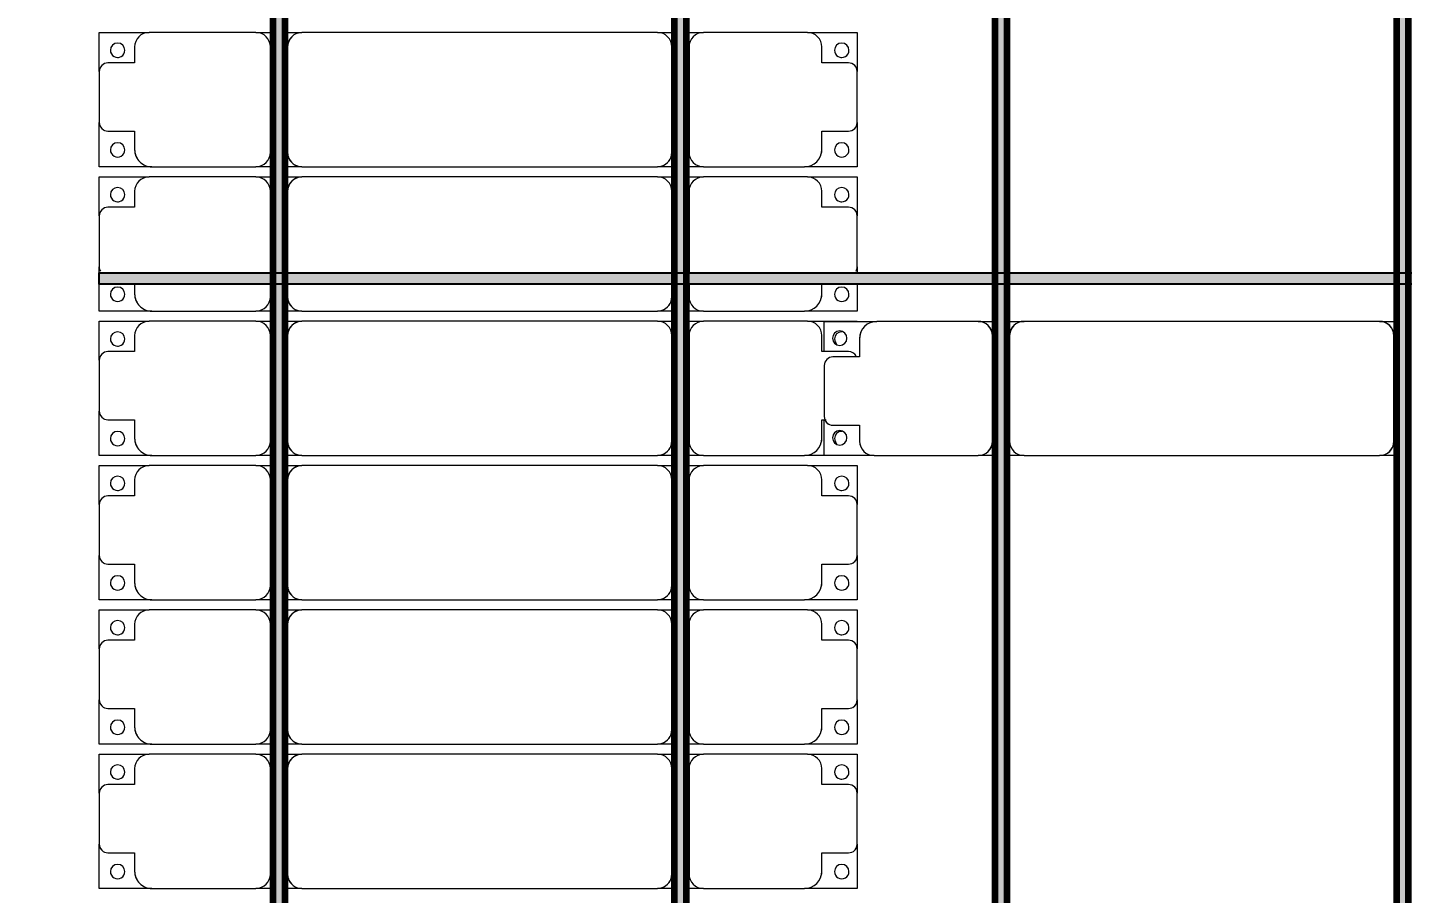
# Model space of a CAD drawing. Header units: millimetres. Extents: x 312848 to 517332, y -142134 to -35114.
# Drawn here: x 324284 to 329045, y -67078 to -64078 of the extents above; entities that cross this region are included whole.
import ezdxf

# ---------------------------------------------------------------- set-up
doc = ezdxf.new("R2010")
doc.units = ezdxf.units.MM
for name, color, linetype, lineweight in [('A-ANNO-DIMS', 211, 'Continuous', 9), ('A-ANNO-DIMS-500', 211, 'Continuous', 9), ('A-GENM', 13, 'Continuous', 9), ('S-BEAM', 12, 'Continuous', 9)]:
    doc.layers.add(name, color=color, linetype=linetype, lineweight=lineweight)
doc.styles.add('Trebuchet MS', font='trebuc.ttf', dxfattribs={"width": 0.8, "height": 1500})
doc.dimstyles.new('Arc_Length_-_3mm_Trebuchet_MS_3', dxfattribs={"dimscale": 304.8, "dimtxt": 1546.42636, "dimasz": 1.64042, "dimexe": 2.46063, "dimexo": 2.46063, "dimgap": 0.492126, "dimtad": 1, "dimdec": 0, "dimrnd": 10, "dimzin": 0, "dimdsep": 46, "dimtxsty": 'Trebuchet MS', "dimblk1": 'OBLIQUE', "dimblk2": 'OBLIQUE', "dimsah": 1, "dimcen": 0.09, "dimdle": 1.64042, "dimazin": 0, "dimtfac": 1, "dimtdec": 4, "dimtix": 1, "dimtmove": 0, "dimatfit": 3, "dimfxl": 1, "dimtvp": 1, "dimtfill": 1, "dimtolj": 1, "dimtzin": 0, "dimarcsym": 2})

# ---------------------------------------------------------------- blocks, each defined once
blk = doc.blocks.new('Dai phao do pin - DẢI PHAO ĐỠ PIN-V1-KHUNG KẾT CẤU BÈ PIN 3')
at = {"layer": 'A-GENM', "color": 7}
for p, q in [((-1312.2, 241.6), (-1129.7, 241.6)), ((-1312.2, 136.9), (-1312.2, 241.6)), ((-779.7, 241.6), (-1129.7, 241.6)), ((-779.7, 241.6), (-720, 241.6)), ((-680, 241.6), (-620.3, 241.6)), ((610.3, 241.6), (-620.3, 241.6)), ((610.3, 241.6), (670, 241.6)), ((-729.7, -173.4), (-729.7, 191.6)), ((-670.3, 191.6), (-670.3, -173.4)), ((660.3, -173.4), (660.3, 191.6)), ((-1189.7, 181.6), (-1189.7, 118.2)), ((-1189.7, 118.2), (-1282.2, 118.2)), ((-1312.2, 88.2), (-1312.2, -88.2)), ((-1312.2, -223.4), (-1312.2, -99.5)), ((-1282.2, -118.2), (-1189.7, -118.2)), ((-1189.7, -118.2), (-1189.7, -173.4)), ((-1139.7, -223.4), (-1312.2, -223.4)), ((-1139.7, -223.4), (-779.7, -223.4)), ((-720, -223.4), (-779.7, -223.4)), ((-620.3, -223.4), (-680, -223.4)), ((-620.3, -223.4), (610.3, -223.4)), ((670, -223.4), (610.3, -223.4))]:
    blk.add_line(p, q, dxfattribs=at)
for centre, radius, start, end in [((-1129.7, 181.6), 60, 90, 180), ((-779.7, 191.6), 50, 360, 90), ((-620.3, 191.6), 50, 90, 180), ((-620.3, 191.6), 50, 105, 180), ((610.3, 191.6), 50, 360, 90), ((610.3, 191.6), 50, 15, 90), ((-1258.6, 183.2), 25, 0, 180), ((-1129.7, 181.6), 60, 150, 180), ((-779.7, 191.6), 50, 360, 45), ((-1258.6, 183.2), 25, 180, 360), ((-1282.2, 88.2), 30, 90, 180), ((-1282.2, -88.2), 30, 180, 270), ((-1282.2, -88.2), 30, 210, 240), ((-1258.6, -161.8), 25, 0, 180), ((-1258.6, -161.8), 25, 180, 0), ((-1139.7, -173.4), 50, 180, 270), ((-1139.7, -173.4), 50, 180, 225), ((-779.7, -173.4), 50, 270, 360), ((-779.7, -173.4), 50, 315, 360), ((-620.3, -173.4), 50, 180, 270), ((-620.3, -173.4), 50, 180, 270), ((610.3, -173.4), 50, 270, 360), ((610.3, -173.4), 50, 285, 360)]:
    blk.add_arc(centre, radius, start, end, dxfattribs=at)
blk = doc.blocks.new('Dầm C52 - Dầm C52-66353-KHUNG KẾT CẤU BÈ PIN 3')
at = {"layer": 'S-BEAM', "lineweight": 140}
blk.add_hatch(color=1, dxfattribs=at).paths.add_polyline_path([(-45616.3, 20), (-45616.3, -20), (45616.3, -20), (45616.3, 20), (-45569, 20)])
at = {"layer": 'S-BEAM', "color": 1, "lineweight": 140}
for p, q in [((-45616.3, 20), (45616.3, 20)), ((45616.3, -20), (-45616.3, -20))]:
    blk.add_line(p, q, dxfattribs=at)
blk = doc.blocks.new('Dầm C52 - Dầm C52-V13-KHUNG KẾT CẤU BÈ PIN 3')
at = {"layer": 'S-BEAM', "lineweight": 140}
blk.add_hatch(color=1, dxfattribs=at).paths.add_polyline_path([(-45616.3, 20), (-45616.3, -20), (45616.3, -20), (45616.3, 20), (-45569, 20)])
at = {"layer": 'S-BEAM', "color": 1, "lineweight": 140}
for p, q in [((-45616.3, 20), (45616.3, 20)), ((45616.3, -20), (-45616.3, -20))]:
    blk.add_line(p, q, dxfattribs=at)
blk = doc.blocks.new('Dầm C52 - Hộp 40x60-69555-KHUNG KẾT CẤU BÈ PIN 3')
at = {"layer": 'S-BEAM', "lineweight": 25}
blk.add_hatch(color=4, dxfattribs=at).paths.add_polyline_path([(37512.3, -20), (37702.2, -20), (37702.2, 20), (-37702.2, 20), (-37702.2, -20), (37035.7, -20)])
at = {"layer": 'S-BEAM', "color": 4, "lineweight": 25}
for p, q in [((-37702.2, -20), (-37702.2, 20)), ((-37702.2, 20), (37702.2, 20)), ((37702.2, -20), (-37702.2, -20))]:
    blk.add_line(p, q, dxfattribs=at)
blk = doc.blocks.new('Dải phao đi lại kèm đỡ invester - DẢI PHAO ĐI LẠI-68882-KHUNG KẾT CẤU BÈ PIN 3')
at = {"layer": 'A-GENM', "color": 7}
for p, q in [((66258.4, 1312.2), (66411.8, 1312.2)), ((66258.4, 1129.7), (66258.4, 1312.2)), ((66588.2, 1312.2), (66411.8, 1312.2)), ((66588.2, 1312.2), (66723.4, 1312.2)), ((66723.4, 1312.2), (66723.4, 1139.7)), ((66758.4, 1312.2), (66911.8, 1312.2)), ((66758.4, 1129.7), (66758.4, 1312.2)), ((67088.2, 1312.2), (66911.8, 1312.2)), ((67088.2, 1312.2), (67223.4, 1312.2)), ((67223.4, 1312.2), (67223.4, 1139.7)), ((67258.4, 1312.2), (67411.8, 1312.2)), ((67258.4, 1129.7), (67258.4, 1312.2)), ((67588.2, 1312.2), (67411.8, 1312.2)), ((67588.2, 1312.2), (67723.4, 1312.2)), ((67723.4, 1312.2), (67723.4, 1139.7)), ((67758.4, 1312.2), (67911.8, 1312.2)), ((67758.4, 1129.7), (67758.4, 1312.2)), ((68088.2, 1312.2), (67911.8, 1312.2)), ((68088.2, 1312.2), (68223.4, 1312.2)), ((68223.4, 1312.2), (68223.4, 1139.7)), ((68258.4, 1312.2), (68351.2, 1312.2)), ((68258.4, 1129.7), (68258.4, 1312.2)), ((68391.2, 1312.2), (68411.8, 1312.2)), ((68588.2, 1312.2), (68411.8, 1312.2)), ((68588.2, 1312.2), (68723.4, 1312.2)), ((68723.4, 1312.2), (68723.4, 1139.7)), ((68758.4, 1312.2), (68911.8, 1312.2)), ((68758.4, 1129.7), (68758.4, 1312.2)), ((69088.2, 1312.2), (68911.8, 1312.2)), ((69088.2, 1312.2), (69223.4, 1312.2)), ((69223.4, 1312.2), (69223.4, 1139.7)), ((66381.8, 1282.2), (66381.8, 1189.7)), ((66618.2, 1189.7), (66618.2, 1282.2)), ((66881.8, 1282.2), (66881.8, 1189.7)), ((67118.2, 1189.7), (67118.2, 1282.2)), ((67381.8, 1282.2), (67381.8, 1189.7)), ((67618.2, 1189.7), (67618.2, 1282.2)), ((67881.8, 1282.2), (67881.8, 1189.7)), ((68118.2, 1189.7), (68118.2, 1282.2)), ((68618.2, 1189.7), (68618.2, 1282.2)), ((68881.8, 1282.2), (68881.8, 1189.7)), ((69118.2, 1189.7), (69118.2, 1282.2)), ((66381.8, 1189.7), (66318.4, 1189.7)), ((66673.4, 1189.7), (66618.2, 1189.7)), ((66881.8, 1189.7), (66818.4, 1189.7)), ((67173.4, 1189.7), (67118.2, 1189.7)), ((67381.8, 1189.7), (67318.4, 1189.7)), ((67673.4, 1189.7), (67618.2, 1189.7)), ((67881.8, 1189.7), (67818.4, 1189.7)), ((68173.4, 1189.7), (68118.2, 1189.7)), ((68351.2, 1189.7), (68318.4, 1189.7)), ((68673.4, 1189.7), (68618.2, 1189.7)), ((68881.8, 1189.7), (68818.4, 1189.7)), ((69173.4, 1189.7), (69118.2, 1189.7)), ((66258.4, 1129.7), (66258.4, 769.7)), ((66723.4, 769.7), (66723.4, 1139.7)), ((66758.4, 1129.7), (66758.4, 769.7)), ((67223.4, 769.7), (67223.4, 1139.7)), ((67258.4, 1129.7), (67258.4, 769.7)), ((67723.4, 769.7), (67723.4, 1139.7)), ((67758.4, 1129.7), (67758.4, 769.7)), ((68223.4, 769.7), (68223.4, 1139.7)), ((68258.4, 1129.7), (68258.4, 769.7)), ((68723.4, 769.7), (68723.4, 1139.7)), ((68758.4, 1129.7), (68758.4, 769.7)), ((69223.4, 769.7), (69223.4, 1139.7)), ((66258.4, 710), (66258.4, 769.7)), ((66723.4, 769.7), (66723.4, 710)), ((66758.4, 710), (66758.4, 769.7)), ((67223.4, 769.7), (67223.4, 710)), ((67258.4, 710), (67258.4, 769.7)), ((67723.4, 769.7), (67723.4, 710)), ((67758.4, 710), (67758.4, 769.7)), ((68223.4, 769.7), (68223.4, 710)), ((68258.4, 710), (68258.4, 769.7)), ((68723.4, 769.7), (68723.4, 710)), ((68758.4, 710), (68758.4, 769.7)), ((69223.4, 769.7), (69223.4, 710)), ((66308.4, 719.7), (66673.4, 719.7)), ((66808.4, 719.7), (67173.4, 719.7)), ((67308.4, 719.7), (67673.4, 719.7)), ((67808.4, 719.7), (68173.4, 719.7)), ((68308.4, 719.7), (68351.2, 719.7)), ((68391.2, 719.7), (68673.4, 719.7)), ((68808.4, 719.7), (69173.4, 719.7)), ((66258.4, 610.3), (66258.4, 670)), ((66723.4, 670), (66723.4, 610.3)), ((66758.4, 610.3), (66758.4, 670)), ((67223.4, 670), (67223.4, 610.3)), ((67258.4, 610.3), (67258.4, 670)), ((67723.4, 670), (67723.4, 610.3)), ((67758.4, 610.3), (67758.4, 670)), ((68223.4, 670), (68223.4, 610.3)), ((68258.4, 610.3), (68258.4, 670)), ((68723.4, 670), (68723.4, 610.3)), ((68758.4, 610.3), (68758.4, 670)), ((69223.4, 670), (69223.4, 610.3)), ((66673.4, 660.3), (66308.4, 660.3)), ((67173.4, 660.3), (66808.4, 660.3)), ((67673.4, 660.3), (67308.4, 660.3)), ((68173.4, 660.3), (67808.4, 660.3)), ((68351.2, 660.3), (68308.4, 660.3)), ((68673.4, 660.3), (68391.2, 660.3)), ((69173.4, 660.3), (68808.4, 660.3)), ((66258.4, 610.3), (66258.4, -620.3)), ((66723.4, -620.3), (66723.4, 610.3)), ((66758.4, 610.3), (66758.4, -620.3)), ((67223.4, -620.3), (67223.4, 610.3)), ((67258.4, 610.3), (67258.4, -620.3)), ((67723.4, -620.3), (67723.4, 610.3)), ((67758.4, 610.3), (67758.4, -620.3)), ((68223.4, -620.3), (68223.4, 610.3)), ((68258.4, 610.3), (68258.4, -620.3)), ((68723.4, -620.3), (68723.4, 610.3)), ((68758.4, 610.3), (68758.4, -620.3)), ((69223.4, -620.3), (69223.4, 610.3)), ((66258.4, -680), (66258.4, -620.3)), ((66723.4, -620.3), (66723.4, -680)), ((66758.4, -680), (66758.4, -620.3)), ((67223.4, -620.3), (67223.4, -680)), ((67258.4, -680), (67258.4, -620.3)), ((67723.4, -620.3), (67723.4, -680)), ((67758.4, -680), (67758.4, -620.3)), ((68223.4, -620.3), (68223.4, -680)), ((68258.4, -680), (68258.4, -620.3)), ((68723.4, -620.3), (68723.4, -680)), ((68758.4, -680), (68758.4, -620.3)), ((69223.4, -620.3), (69223.4, -680)), ((66308.4, -670.3), (66673.4, -670.3)), ((66808.4, -670.3), (67173.4, -670.3)), ((67308.4, -670.3), (67673.4, -670.3)), ((67808.4, -670.3), (68173.4, -670.3)), ((68308.4, -670.3), (68351.2, -670.3)), ((68391.2, -670.3), (68673.4, -670.3)), ((68808.4, -670.3), (69173.4, -670.3)), ((66258.4, -779.7), (66258.4, -720)), ((66673.4, -729.7), (66308.4, -729.7)), ((66723.4, -720), (66723.4, -779.7)), ((66758.4, -779.7), (66758.4, -720)), ((67173.4, -729.7), (66808.4, -729.7)), ((67223.4, -720), (67223.4, -779.7)), ((67258.4, -779.7), (67258.4, -720)), ((67673.4, -729.7), (67308.4, -729.7)), ((67723.4, -720), (67723.4, -779.7)), ((67758.4, -779.7), (67758.4, -720)), ((68173.4, -729.7), (67808.4, -729.7)), ((68223.4, -720), (68223.4, -779.7)), ((68258.4, -779.7), (68258.4, -720)), ((68351.2, -729.7), (68308.4, -729.7)), ((68673.4, -729.7), (68391.2, -729.7)), ((68723.4, -720), (68723.4, -779.7)), ((68758.4, -779.7), (68758.4, -720)), ((69173.4, -729.7), (68808.4, -729.7)), ((69223.4, -720), (69223.4, -779.7)), ((66258.4, -779.7), (66258.4, -1129.7)), ((66723.4, -1139.7), (66723.4, -779.7)), ((66758.4, -779.7), (66758.4, -1129.7)), ((67223.4, -1139.7), (67223.4, -779.7)), ((67258.4, -779.7), (67258.4, -1129.7)), ((67723.4, -1139.7), (67723.4, -779.7)), ((67758.4, -779.7), (67758.4, -1129.7)), ((68223.4, -1139.7), (68223.4, -779.7)), ((68258.4, -779.7), (68258.4, -1129.7)), ((68723.4, -1139.7), (68723.4, -779.7)), ((68758.4, -779.7), (68758.4, -1129.7)), ((69223.4, -1139.7), (69223.4, -779.7)), ((66258.4, -1312.2), (66258.4, -1129.7)), ((66723.4, -1139.7), (66723.4, -1312.2)), ((66758.4, -1312.2), (66758.4, -1129.7)), ((67223.4, -1139.7), (67223.4, -1312.2)), ((67258.4, -1312.2), (67258.4, -1129.7)), ((67723.4, -1139.7), (67723.4, -1312.2)), ((67758.4, -1198.7), (67758.4, -1129.7)), ((68223.4, -1139.7), (68223.4, -1312.2)), ((68258.4, -1312.2), (68258.4, -1129.7)), ((68723.4, -1139.7), (68723.4, -1312.2)), ((68758.4, -1312.2), (68758.4, -1129.7)), ((69223.4, -1139.7), (69223.4, -1312.2)), ((66318.4, -1189.7), (66381.8, -1189.7)), ((66381.8, -1189.7), (66381.8, -1282.2)), ((66618.2, -1282.2), (66618.2, -1189.7)), ((66618.2, -1189.7), (66673.4, -1189.7)), ((66818.4, -1189.7), (66881.8, -1189.7)), ((66881.8, -1189.7), (66881.8, -1282.2)), ((67118.2, -1282.2), (67118.2, -1189.7)), ((67118.2, -1189.7), (67173.4, -1189.7)), ((67318.4, -1189.7), (67381.8, -1189.7)), ((67381.8, -1189.7), (67381.8, -1282.2)), ((67618.2, -1282.2), (67618.2, -1189.7)), ((67618.2, -1189.7), (67673.4, -1189.7)), ((67818.4, -1189.7), (67881.8, -1189.7)), ((67881.8, -1189.7), (67881.8, -1204.4)), ((68118.2, -1282.2), (68118.2, -1189.7)), ((68118.2, -1189.7), (68173.4, -1189.7)), ((68318.4, -1189.7), (68351.2, -1189.7)), ((68618.2, -1282.2), (68618.2, -1189.7)), ((68618.2, -1189.7), (68673.4, -1189.7)), ((68818.4, -1189.7), (68881.8, -1189.7)), ((68881.8, -1189.7), (68881.8, -1282.2)), ((69118.2, -1282.2), (69118.2, -1189.7)), ((69118.2, -1189.7), (69173.4, -1189.7)), ((66411.8, -1312.2), (66258.4, -1312.2)), ((66411.8, -1312.2), (66588.2, -1312.2)), ((66723.4, -1312.2), (66588.2, -1312.2)), ((66911.8, -1312.2), (66758.4, -1312.2)), ((66911.8, -1312.2), (67088.2, -1312.2)), ((67223.4, -1312.2), (67088.2, -1312.2)), ((67411.8, -1312.2), (67258.4, -1312.2)), ((67411.8, -1312.2), (67588.2, -1312.2)), ((67723.4, -1312.2), (67588.2, -1312.2)), ((68351.2, -1312.2), (68258.4, -1312.2)), ((68411.8, -1312.2), (68391.2, -1312.2)), ((68411.8, -1312.2), (68588.2, -1312.2)), ((68723.4, -1312.2), (68588.2, -1312.2)), ((68911.8, -1312.2), (68758.4, -1312.2)), ((68911.8, -1312.2), (69088.2, -1312.2)), ((69223.4, -1312.2), (69088.2, -1312.2))]:
    blk.add_line(p, q, dxfattribs=at)
for centre, radius, start, end in [((66411.8, 1282.2), 30, 90, 180), ((66411.8, 1282.2), 30, 90, 146.3957), ((66588.2, 1282.2), 30, 360, 90), ((66588.2, 1282.2), 30, 30, 90), ((66911.8, 1282.2), 30, 90, 180), ((66911.8, 1282.2), 30, 90, 150), ((67088.2, 1282.2), 30, 360, 90), ((67088.2, 1282.2), 30, 30, 90), ((67411.8, 1282.2), 30, 90, 180), ((67411.8, 1282.2), 30, 90, 150), ((67588.2, 1282.2), 30, 0, 90), ((67588.2, 1282.2), 30, 30, 90), ((67911.8, 1282.2), 30, 90, 180), ((67911.8, 1282.2), 30, 90, 150), ((68088.2, 1282.2), 30, 360, 90), ((68088.2, 1282.2), 30, 30, 90), ((68411.8, 1282.2), 30, 90, 120), ((68411.8, 1282.2), 30, 90, 120), ((68588.2, 1282.2), 30, 360, 90), ((68588.2, 1282.2), 30, 30, 90), ((68911.8, 1282.2), 30, 90, 180), ((68911.8, 1282.2), 30, 90, 150), ((69088.2, 1282.2), 30, 360, 90), ((69088.2, 1282.2), 30, 30, 90), ((66316.8, 1248.6), 25, 90, 270), ((66316.8, 1248.6), 25, 270, 90), ((66661.8, 1248.6), 25, 90, 270), ((66661.8, 1248.6), 25, 180, 195), ((66661.8, 1248.6), 25, 270, 90), ((66816.8, 1248.6), 25, 90, 270), ((66816.8, 1248.6), 25, 270, 90), ((67161.8, 1248.6), 25, 90, 270), ((67161.8, 1248.6), 25, 180, 195), ((67161.8, 1248.6), 25, 270, 90), ((67316.8, 1248.6), 25, 90, 270), ((67316.8, 1248.6), 25, 270, 90), ((67661.8, 1248.6), 25, 90, 270), ((67661.8, 1248.6), 25, 180, 195), ((67661.8, 1248.6), 25, 270, 90), ((67816.8, 1248.6), 25, 90, 270), ((67816.8, 1248.6), 25, 270, 90), ((68161.8, 1248.6), 25, 90, 270), ((68161.8, 1248.6), 25, 180, 195), ((68161.8, 1248.6), 25, 270, 90), ((68316.8, 1248.6), 25, 90, 270), ((68316.8, 1248.6), 25, 270, 90), ((68661.8, 1248.6), 25, 90, 270), ((68661.8, 1248.6), 25, 180, 195), ((68661.8, 1248.6), 25, 270, 90), ((68816.8, 1248.6), 25, 90, 270), ((68816.8, 1248.6), 25, 270, 90), ((69161.8, 1248.6), 25, 90, 270), ((69161.8, 1248.6), 25, 180, 195), ((69161.8, 1248.6), 25, 270, 90), ((66318.4, 1129.7), 60, 90, 180), ((66318.4, 1129.7), 60, 90, 120), ((66673.4, 1139.7), 50, 360, 90), ((66673.4, 1139.7), 50, 45, 90), ((66818.4, 1129.7), 60, 90, 180), ((66818.4, 1129.7), 60, 90, 120), ((67173.4, 1139.7), 50, 360, 90), ((67173.4, 1139.7), 50, 45, 90), ((67318.4, 1129.7), 60, 90, 180), ((67318.4, 1129.7), 60, 90, 120), ((67673.4, 1139.7), 50, 0, 90), ((67673.4, 1139.7), 50, 45, 90), ((67818.4, 1129.7), 60, 90, 180), ((67818.4, 1129.7), 60, 90, 120), ((68173.4, 1139.7), 50, 360, 90), ((68173.4, 1139.7), 50, 45, 90), ((68318.4, 1129.7), 60, 90, 180), ((68318.4, 1129.7), 60, 90, 120), ((68673.4, 1139.7), 50, 360, 90), ((68673.4, 1139.7), 50, 45, 90), ((68818.4, 1129.7), 60, 90, 180), ((68818.4, 1129.7), 60, 90, 120), ((69173.4, 1139.7), 50, 0, 90), ((69173.4, 1139.7), 50, 45, 90), ((66308.4, 769.7), 50, 180, 270), ((66673.4, 769.7), 50, 270, 360), ((66808.4, 769.7), 50, 180, 270), ((67173.4, 769.7), 50, 270, 360), ((67308.4, 769.7), 50, 180, 270), ((67673.4, 769.7), 50, 270, 0), ((67808.4, 769.7), 50, 180, 270), ((68173.4, 769.7), 50, 270, 0), ((68308.4, 769.7), 50, 180, 270), ((68673.4, 769.7), 50, 270, 360), ((68808.4, 769.7), 50, 180, 270), ((69173.4, 769.7), 50, 270, 360), ((66308.4, 769.7), 50, 225, 270), ((66673.4, 769.7), 50, 270, 315), ((66808.4, 769.7), 50, 225, 270), ((67173.4, 769.7), 50, 270, 315), ((67308.4, 769.7), 50, 225, 270), ((67673.4, 769.7), 50, 270, 315), ((67808.4, 769.7), 50, 225, 270), ((68173.4, 769.7), 50, 270, 315), ((68308.4, 769.7), 50, 225, 270), ((68673.4, 769.7), 50, 270, 315), ((68808.4, 769.7), 50, 225, 270), ((69173.4, 769.7), 50, 270, 315), ((66308.4, 610.3), 50, 90, 180), ((66308.4, 610.3), 50, 105, 180), ((66673.4, 610.3), 50, 360, 90), ((66673.4, 610.3), 50, 15, 90), ((66808.4, 610.3), 50, 90, 180), ((66808.4, 610.3), 50, 141.1605, 180), ((66808.4, 610.3), 50, 105, 135), ((67173.4, 610.3), 50, 360, 90), ((67173.4, 610.3), 50, 15, 90), ((67308.4, 610.3), 50, 90, 180), ((67308.4, 610.3), 50, 105, 180), ((67673.4, 610.3), 50, 0, 90), ((67673.4, 610.3), 50, 15, 90), ((67808.4, 610.3), 50, 90, 180), ((67808.4, 610.3), 50, 105, 180), ((68173.4, 610.3), 50, 360, 90), ((68173.4, 610.3), 50, 15, 90), ((68308.4, 610.3), 50, 90, 180), ((68308.4, 610.3), 50, 105, 180), ((68673.4, 610.3), 50, 0, 90), ((68673.4, 610.3), 50, 15, 90), ((68808.4, 610.3), 50, 90, 180), ((68808.4, 610.3), 50, 105, 180), ((69173.4, 610.3), 50, 360, 90), ((69173.4, 610.3), 50, 15, 90), ((66308.4, -620.3), 50, 180, 270), ((66308.4, -620.3), 50, 195, 270), ((66673.4, -620.3), 50, 270, 0), ((66673.4, -620.3), 50, 270, 0), ((66808.4, -620.3), 50, 180, 270), ((66808.4, -620.3), 50, 195, 270), ((67173.4, -620.3), 50, 270, 0), ((67173.4, -620.3), 50, 270, 0), ((67308.4, -620.3), 50, 180, 270), ((67308.4, -620.3), 50, 195, 270), ((67673.4, -620.3), 50, 270, 0), ((67673.4, -620.3), 50, 270, 0), ((67808.4, -620.3), 50, 180, 270), ((67808.4, -620.3), 50, 195, 270), ((68173.4, -620.3), 50, 270, 0), ((68173.4, -620.3), 50, 270, 0), ((68308.4, -620.3), 50, 180, 270), ((68308.4, -620.3), 50, 195, 270), ((68673.4, -620.3), 50, 270, 0), ((68673.4, -620.3), 50, 270, 0), ((68808.4, -620.3), 50, 180, 270), ((68808.4, -620.3), 50, 195, 270), ((69173.4, -620.3), 50, 270, 360), ((69173.4, -620.3), 50, 270, 360), ((66308.4, -779.7), 50, 90, 180), ((66308.4, -779.7), 50, 90, 135), ((66673.4, -779.7), 50, 360, 90), ((66673.4, -779.7), 50, 45, 90), ((66808.4, -779.7), 50, 90, 180), ((66808.4, -779.7), 50, 90, 135), ((67173.4, -779.7), 50, 360, 90), ((67173.4, -779.7), 50, 45, 90), ((67308.4, -779.7), 50, 90, 180), ((67308.4, -779.7), 50, 90, 135), ((67673.4, -779.7), 50, 0, 90), ((67673.4, -779.7), 50, 45, 90), ((67808.4, -779.7), 50, 90, 180), ((67808.4, -779.7), 50, 90, 135), ((68173.4, -779.7), 50, 360, 90), ((68173.4, -779.7), 50, 45, 90), ((68308.4, -779.7), 50, 90, 180), ((68308.4, -779.7), 50, 90, 135), ((68673.4, -779.7), 50, 360, 90), ((68673.4, -779.7), 50, 45, 90), ((68808.4, -779.7), 50, 90, 180), ((68808.4, -779.7), 50, 90, 135), ((69173.4, -779.7), 50, 0, 90), ((69173.4, -779.7), 50, 45, 90), ((66318.4, -1129.7), 60, 180, 270), ((66673.4, -1139.7), 50, 270, 360), ((66818.4, -1129.7), 60, 180, 270), ((67173.4, -1139.7), 50, 270, 360), ((67318.4, -1129.7), 60, 180, 270), ((67673.4, -1139.7), 50, 270, 0), ((67818.4, -1129.7), 60, 180, 270), ((68173.4, -1139.7), 50, 270, 0), ((68318.4, -1129.7), 60, 180, 270), ((68673.4, -1139.7), 50, 270, 360), ((68818.4, -1129.7), 60, 180, 270), ((69173.4, -1139.7), 50, 270, 0), ((66318.4, -1129.7), 60, 240, 270), ((66673.4, -1139.7), 50, 270, 315), ((66818.4, -1129.7), 60, 240, 270), ((67173.4, -1139.7), 50, 270, 315), ((67318.4, -1129.7), 60, 240, 270), ((67673.4, -1139.7), 50, 270, 315), ((67818.4, -1129.7), 60, 240, 270), ((68173.4, -1139.7), 50, 270, 315), ((68318.4, -1129.7), 60, 240, 270), ((68673.4, -1139.7), 50, 270, 315), ((68818.4, -1129.7), 60, 240, 270), ((69173.4, -1139.7), 50, 270, 315), ((66316.8, -1258.6), 25, 90, 270), ((66316.8, -1258.6), 25, 270, 90), ((66661.8, -1258.6), 25, 90, 270), ((66661.8, -1258.6), 25, 270, 90), ((66816.8, -1258.6), 25, 90, 270), ((66816.8, -1258.6), 25, 270, 90), ((67161.8, -1258.6), 25, 90, 270), ((67161.8, -1258.6), 25, 270, 90), ((67316.8, -1258.6), 25, 90, 270), ((67316.8, -1258.6), 25, 270, 90), ((67661.8, -1258.6), 25, 90, 270), ((67661.8, -1258.6), 25, 270, 90), ((67816.8, -1258.6), 25, 90, 135), ((67816.8, -1258.6), 25, 0, 90), ((68161.8, -1258.6), 25, 90, 135), ((68161.8, -1258.6), 25, 0, 90), ((68316.8, -1258.6), 25, 90, 270), ((68316.8, -1258.6), 25, 270, 90), ((68661.8, -1258.6), 25, 90, 270), ((68661.8, -1258.6), 25, 270, 90), ((68816.8, -1258.6), 25, 90, 270), ((68816.8, -1258.6), 25, 270, 90), ((69161.8, -1258.6), 25, 90, 270), ((69161.8, -1258.6), 25, 270, 90), ((66411.8, -1282.2), 30, 180, 270), ((66588.2, -1282.2), 30, 270, 360), ((66661.8, -1258.6), 25, 165, 180), ((66911.8, -1282.2), 30, 180, 270), ((67088.2, -1282.2), 30, 270, 360), ((67161.8, -1258.6), 25, 165, 180), ((67411.8, -1282.2), 30, 180, 270), ((67588.2, -1282.2), 30, 270, 360), ((67661.8, -1258.6), 25, 165, 180), ((68088.2, -1282.2), 30, 300, 0), ((68588.2, -1282.2), 30, 270, 0), ((68661.8, -1258.6), 25, 165, 180), ((68911.8, -1282.2), 30, 180, 270), ((69088.2, -1282.2), 30, 270, 360), ((69161.8, -1258.6), 25, 165, 180), ((66411.8, -1282.2), 30, 213.6043, 270), ((66588.2, -1282.2), 30, 270, 330), ((66911.8, -1282.2), 30, 210, 270), ((67088.2, -1282.2), 30, 270, 330), ((67411.8, -1282.2), 30, 210, 270), ((67588.2, -1282.2), 30, 270, 330), ((68411.8, -1282.2), 30, 240, 270), ((68411.8, -1282.2), 30, 240, 270), ((68588.2, -1282.2), 30, 270, 330), ((68911.8, -1282.2), 30, 210, 270), ((69088.2, -1282.2), 30, 270, 330)]:
    blk.add_arc(centre, radius, start, end, dxfattribs=at)
blk = doc.blocks.new('be pin 3_rvt-1-KHUNG KẾT CẤU BÈ PIN 3')
at = {"layer": 'A-GENM', "color": 4, "lineweight": 25, "rotation": 90.00000000000026}
blk.add_blockref('Dải phao đi lại kèm đỡ invester - DẢI PHAO ĐI LẠI-68882-KHUNG KẾT CẤU BÈ PIN 3', (325844.7, -133318.6), dxfattribs=at)
at = {"layer": 'A-GENM', "color": 4, "lineweight": 25}
blk.add_blockref('Dai phao do pin - DẢI PHAO ĐỠ PIN-V1-KHUNG KẾT CẤU BÈ PIN 3', (328354.7, -65337.3), dxfattribs=at)
at = {"layer": 'S-BEAM', "color": 4, "lineweight": 25, "rotation": 89.99999999999962}
for name, p in [('Dầm C52 - Dầm C52-66353-KHUNG KẾT CẤU BÈ PIN 3', (325154.7, -88363.7)), ('Dầm C52 - Dầm C52-V13-KHUNG KẾT CẤU BÈ PIN 3', (326544.7, -88363.7)), ('Dầm C52 - Dầm C52-66353-KHUNG KẾT CẤU BÈ PIN 3', (327654.7, -88363.7)), ('Dầm C52 - Dầm C52-V13-KHUNG KẾT CẤU BÈ PIN 3', (329044.7, -88363.7))]:
    blk.add_blockref(name, p, dxfattribs=at)
at = {"layer": 'S-BEAM', "color": 4, "lineweight": 25}
blk.add_blockref('Dầm C52 - Hộp 40x60-69555-KHUNG KẾT CẤU BÈ PIN 3', (362234.7, -64947.4), dxfattribs=at)
blk = doc.blocks.new('DIMBLOCK1-KHUNG KẾT CẤU BÈ PIN 3')
at = {"layer": 'A-ANNO-DIMS-500', "transparency": 16777216}
for p, q in [((315292.2, -133837.3), (315292.2, -42837.3)), ((315292.2, -43337.3), (314542.2, -43337.3)), ((315292.2, -43337.3), (326292.5, -43337.3)), ((315292.2, -133337.3), (314542.2, -133337.3)), ((315292.2, -133337.3), (326292.5, -133337.3))]:
    blk.add_line(p, q, dxfattribs=at)
at = {"layer": 'A-ANNO-DIMS-500', "lineweight": 70, "transparency": 16777216}
for p, q in [((315292.2, -43337.3), (315042.2, -43087.3)), ((315292.2, -43337.3), (315542.2, -43587.3)), ((315292.2, -133337.3), (315042.2, -133087.3)), ((315292.2, -133337.3), (315542.2, -133587.3))]:
    blk.add_line(p, q, dxfattribs=at)
at = {"layer": 'A-ANNO-DIMS-500', "color": 0, "transparency": 16777216, "insert": (313222.8, -90303.1), "char_height": 1500, "width": 4717.911, "attachment_point": 1, "rotation": 90, "line_spacing_factor": 1.048425, "style": 'Trebuchet MS', "bg_fill": 3, "box_fill_scale": 1.25, "bg_fill_color": 256, "bg_fill_true_color": 13158600, "bg_fill_transparency": 0}
blk.add_mtext('90000', dxfattribs=at)
blk = doc.blocks.new('_Oblique')
at = {"color": 0, "linetype": 'ByBlock', "lineweight": -2}
blk.add_line((-0.5, -0.5), (0.5, 0.5), dxfattribs=at)
blk = doc.blocks.new('DIMBLOCK8-KHUNG KẾT CẤU BÈ PIN 3')
at = {"layer": 'A-ANNO-DIMS-500', "transparency": 16777216}
for p, q in [((332121.1, -70337.3), (332121.1, -42837.3)), ((332121.1, -43337.3), (331371.1, -43337.3)), ((332121.1, -43337.3), (332517.5, -43337.3)), ((332121.1, -70337.3), (327194.7, -70337.3)), ((332121.1, -70337.3), (332871.1, -70337.3))]:
    blk.add_line(p, q, dxfattribs=at)
at = {"layer": 'A-ANNO-DIMS-500', "lineweight": 70, "transparency": 16777216}
for p, q in [((332121.1, -43337.3), (331871.1, -43087.3)), ((332121.1, -43337.3), (332371.1, -43587.3)), ((332121.1, -70337.3), (331871.1, -70087.3)), ((332121.1, -70337.3), (332371.1, -70587.3))]:
    blk.add_line(p, q, dxfattribs=at)
at = {"layer": 'A-ANNO-DIMS-500', "color": 0, "transparency": 16777216, "insert": (330051.7, -58803.1), "char_height": 1500, "width": 4717.911, "attachment_point": 1, "rotation": 90, "line_spacing_factor": 1.048425, "style": 'Trebuchet MS', "bg_fill": 3, "box_fill_scale": 1.25, "bg_fill_color": 256, "bg_fill_true_color": 13158600, "bg_fill_transparency": 0}
blk.add_mtext('27000', dxfattribs=at)

msp = doc.modelspace()

# ---------------------------------------------------------------- block references
at = {"lineweight": 5}
msp.add_blockref('be pin 3_rvt-1-KHUNG KẾT CẤU BÈ PIN 3', (0, 0), dxfattribs=at)

# ---------------------------------------------------------------- next in the draw order: dimensions: what is measured, and where the dimension line sits
at = {"layer": 'A-ANNO-DIMS'}
dim = msp.add_linear_dim(base=(315292.2, -43337.3), p1=(327042.5, -133337.3), p2=(327042.5, -43337.3), angle=90, dimstyle='Arc_Length_-_3mm_Trebuchet_MS_3', override={"dimpost": '<>', "dimfxl": 90000}, dxfattribs=at)
dim.commit()
dim.dimension.update_dxf_attribs({"geometry": 'DIMBLOCK1-KHUNG KẾT CẤU BÈ PIN 3', "text_midpoint": (314376.5, -88337.3)})

# ---------------------------------------------------------------- next in the draw order: dimensions: what is measured, and where the dimension line sits
dim = msp.add_linear_dim(base=(332121.1, -43337.3), p1=(326444.7, -70337.3), p2=(331767.5, -43337.3), angle=90, dimstyle='Arc_Length_-_3mm_Trebuchet_MS_3', override={"dimpost": '<>', "dimfxl": 27519.672479}, dxfattribs=at)
dim.commit()
dim.dimension.update_dxf_attribs({"geometry": 'DIMBLOCK8-KHUNG KẾT CẤU BÈ PIN 3', "text_midpoint": (331207.9, -56837.3)})

doc.saveas('drawing.dxf')
